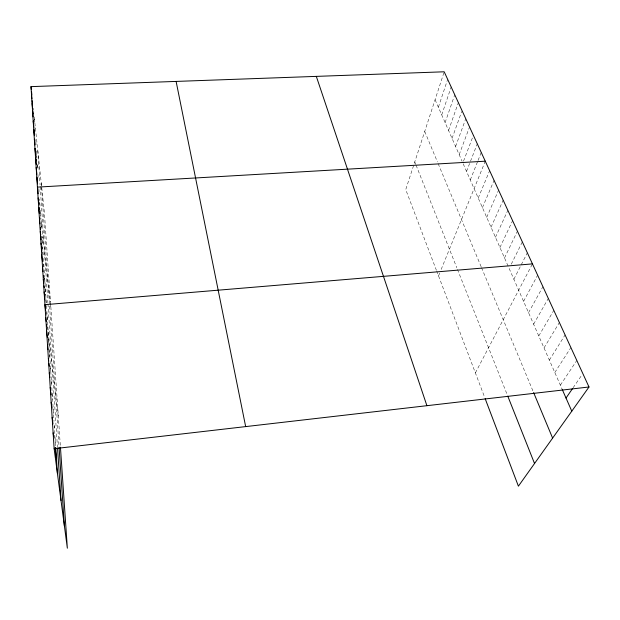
<?xml version="1.0" encoding="UTF-8"?>
<svg xmlns="http://www.w3.org/2000/svg" width="620" height="620" viewBox="0 0 620 620"><rect width="100%" height="100%" fill="white"/><g stroke="black" fill="none" stroke-linecap="round" stroke-linejoin="round"><path stroke-width="0.46" stroke-dasharray="3.1 2.33" d="M443.904 72.687L405.736 189.588L436.31 270.056M438.371 107.252L447.663 79.329M441.719 114.871L451.182 86.978M445.114 122.605L454.747 94.744M448.555 130.44L458.366 102.625M452.05 138.4L461.714 111.515M455.591 146.467L465.767 118.73M459.18 154.651L469.549 126.968M463.512 161.177L473.393 135.331M466.527 171.391L477.292 143.817M470.286 179.947L477.71 161.308M478.067 160.425L481.252 152.435M438.534 275.916L440.525 271.033M441.184 269.406L485.274 161.192M478.229 198.043L489.637 170.686M482.43 207.615L494.07 180.35M486.7 217.341L498.581 190.169M491.04 227.23L503.177 200.159M495.457 237.29L507.842 210.32M499.945 247.512L512.593 220.658M504.51 257.912L517.429 231.183M511.275 264.197L522.342 241.893M513.871 279.248L527.349 252.79M475.377 372.891L532.448 263.887M523.567 301.336L537.641 275.187M528.542 312.666L542.926 286.696M533.611 324.214L548.312 298.414M538.764 335.963L553.8 310.356M544.019 347.921L559.387 322.524M549.366 360.112L565.083 334.924M554.815 372.519L570.888 347.564M560.364 385.16L576.809 360.453M573.074 387.787L581.761 375.162M435.077 99.735L462.101 161.293M463.194 163.804L508.377 266.724M509.152 268.483L562.247 389.453M424.723 131.44L437.449 161.944M438.177 163.696L481.174 266.801M481.515 267.631L533.619 392.569M414.772 161.921L415.749 164.393M416.082 165.215L456.777 267.701M457.459 269.421L507.431 395.258M436.627 270.894L484.817 397.746M54.444 435.256L55.413 442.789M54.211 426.079L54.452 427.986M52.685 406.96L53.514 413.493M51.879 393.63L52.584 399.296M51.088 380.61L51.685 385.384M48.786 348.983L49.243 352.741M49.352 353.687L49.925 358.383M50.336 368.024L50.794 371.752M47.554 326.701L58.458 418.26M48.275 338.644L48.499 340.543M48.616 341.488L49.073 345.286M46.539 312.387L46.98 316.115M47.089 317.045L47.415 319.842M45.051 288.742L45.826 295.368M45.733 299.971L46.066 302.793M42.586 251.953L42.912 254.743M43.416 264.135L43.741 267.011M44.392 277.76L44.609 279.659M44.718 280.612L45.051 283.472M41.881 236.15L42.098 238.034L41.858 234.414M41.858 240.653L42.175 243.466M42.602 247.21L42.811 249.077M39.533 201.95L40.06 206.708L39.556 198.981M40.269 212.73L41.013 219.348M41.114 220.294L50.212 301.925M50.398 303.63L50.972 308.737M41.075 224.347L41.393 227.176L41.098 222.735M36.41 154.357L36.812 158.1M37.184 165.168L37.603 169.012L37.192 162.68M33.302 108.299L33.503 110.182M34.767 122.024L34.209 116.777L34.449 120.505M34.859 122.9L44.392 212.552L60.373 446.268M41.276 183.249L41.462 185.992M41.525 186.907L59.094 447.524M37.82 150.776L40.075 184.76M40.191 186.527L47.91 302.917M47.973 303.854L57.466 447.082M34.875 127.038L34.999 128.929M35.867 142.29L36.038 144.917M36.441 151.055L36.898 158.185M37.967 174.53L38.145 177.289M38.874 188.503L39.184 193.254M40.292 210.273L40.695 216.519M42.214 239.87L42.571 245.396M42.633 246.318L43.183 254.704M43.423 258.455L44.105 268.925M44.167 269.886L44.64 277.179M44.702 278.078L46.43 304.691M46.492 305.621L47.825 326.143M47.887 327.042L48.593 337.947M48.654 338.869L54.01 421.22M54.265 425.088L54.994 436.31M55.056 437.239L55.723 447.508"/><path stroke-width="0.93" d="M566.021 398.048L572.531 388.577M60.442 447.221L67.348 548.212L54.134 448.702L31 86.63L444.199 71.788L589 386.988L518.405 486.165L485.158 398.652M54.134 448.702L589 386.988M532.448 263.887L44.927 304.683L45.617 310.426M485.274 161.192L37.417 187.124L38.161 193.758M562.247 389.453L571.787 411.176M533.619 392.569L552.614 438.107M507.78 396.134L534.533 463.512M316.316 76.376L426.901 405.689M176.111 81.414L245.667 426.599M53.119 432.861L53.607 436.565M55.064 447.702L56.397 457.901M52.127 417.361L52.374 419.244M52.615 421.127L52.979 423.956M51.158 402.202L51.77 406.976M50.212 387.376L50.569 390.174M50.801 392.034L51.158 394.839M49.282 372.86L49.879 377.58M48.376 358.647L48.616 360.561M48.965 363.421L49.321 366.288M46.616 331.111L47.415 337.691M47.492 344.736L48.058 349.393M45.764 317.765L46.221 321.555M46.562 324.407L46.795 326.306M44.113 291.873L44.997 299.328M42.524 266.995L43.075 271.723M43.516 275.505L43.733 277.396M43.307 279.31L43.749 283.069M44.082 285.882L44.299 287.765M40.254 231.454L40.571 234.251M40.78 236.112L41.207 239.839M40.998 243.071L41.215 244.993M41.431 246.907L41.873 250.736M41.749 254.921L42.524 261.578M38.812 208.878L39.339 213.575M39.765 217.341L39.974 219.224M39.525 220.061L39.951 223.804M40.37 227.548L40.587 229.423M36.789 177.212L37.526 183.869M38.107 197.896L38.742 203.562M39.169 207.344L39.378 209.235M34.953 148.451L35.681 155.171M36.107 159.014L36.316 160.929M35.549 157.875L36.285 164.579M36.161 167.462L36.898 174.142M37.324 177.963L37.533 179.87M32.635 112.274L33.139 116.963M33.55 120.714L33.751 122.59M33.201 121.102L33.806 126.713M34.116 129.526L34.418 132.331M33.774 130.068L34.379 135.672M34.79 139.407L34.991 141.282M34.356 139.182L34.983 144.956M35.402 148.808L35.611 150.73M31 86.63L31.302 89.458M31.504 91.341L31.899 95.108M31.535 95.046L31.938 98.805M32.139 100.688L32.542 104.455M32.085 103.587L32.589 108.283M32.891 111.104L33.193 113.925M59.094 447.524L64.379 525.837M57.528 448.02L61.008 500.495M55.723 447.508L57.404 473.347"/></g></svg>
